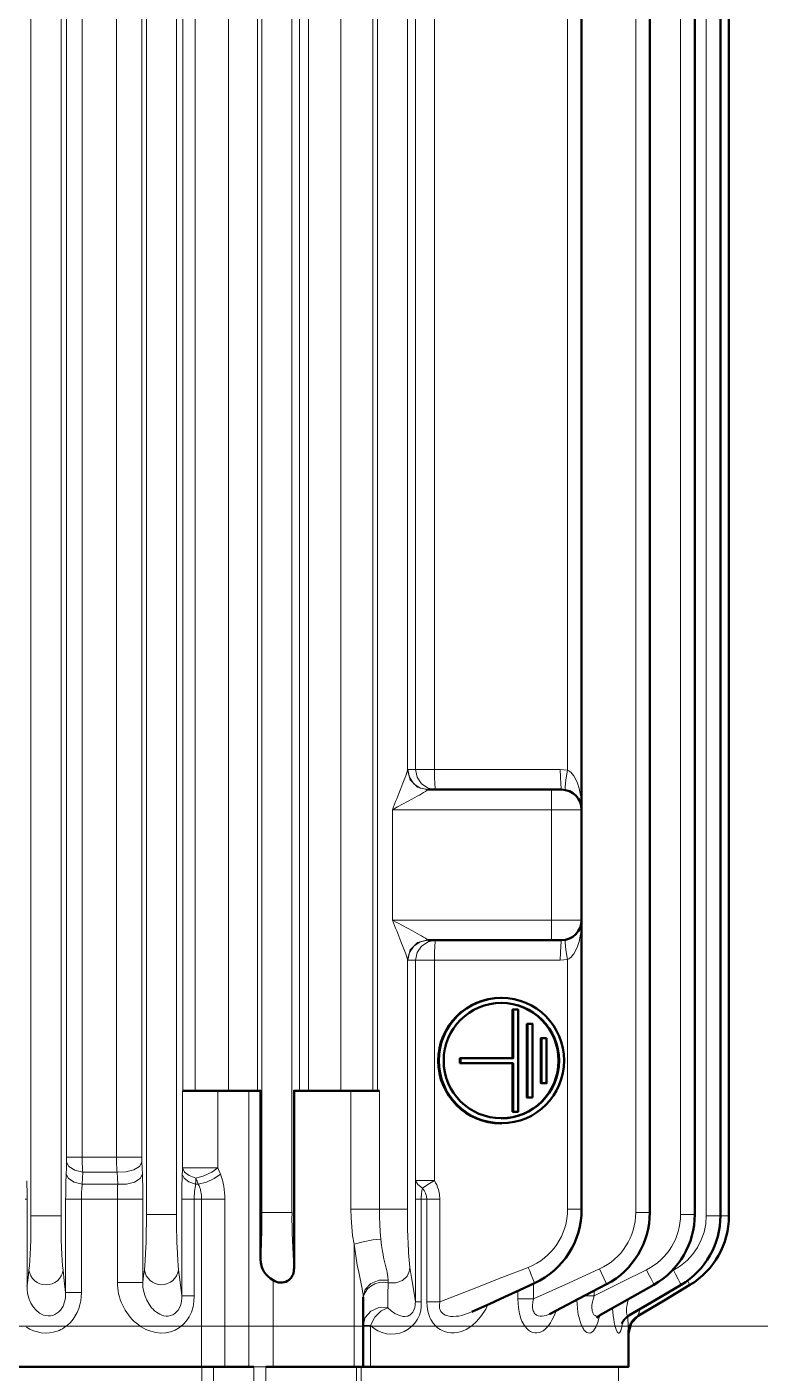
# Model space of a CAD drawing. Header units: millimetres. Extents: x 174875 to 182855, y -330615 to -324972.
# Drawn here: x 177820.4 to 177893.4, y -325826.7 to -325692.7 of the extents above; entities that cross this region are included whole.
import ezdxf

# ---------------------------------------------------------------- set-up
doc = ezdxf.new("R2010")
doc.units = ezdxf.units.MM
doc.header["$LTSCALE"] = 20
doc.layers.get('0').update_dxf_attribs({"lineweight": 15})
doc.layers.add('PDF_几何图形', color=7, linetype='Continuous')
doc.layers.add('实线', color=7, linetype='Continuous')

# ---------------------------------------------------------------- blocks, each defined once
blk = doc.blocks.new('Z$W@#0D7750773333335')
at = {"layer": 'PDF_几何图形', "lineweight": 50}
for points in [[(25.94, -32.17), (25.94, -31.9), (25.94, -31.67), (25.94, -29.3), (25.94, -28.64), (25.94, -27.82), (25.94, -26.99), (25.94, -22.56), (25.94, -18.02), (25.94, -13.4), (25.94, -8.71)], [(35.79, -36.19), (35.61, -36.18), (35.44, -36.16), (35.4, -36.15), (35.35, -36.14), (35.31, -36.13), (35.27, -36.12), (35.18, -36.09), (35.1, -36.05), (35.01, -36.01), (34.92, -35.96), (34.84, -35.91), (34.76, -35.85), (34.74, -35.83), (34.73, -35.81), (34.71, -35.8), (34.69, -35.78), (34.66, -35.74), (34.62, -35.71), (34.57, -35.63), (34.51, -35.55), (34.42, -35.38), (34.37, -35.2), (34.34, -35.01), (34.34, -34.82), (34.36, -34.63), (34.41, -34.45), (34.48, -34.27), (34.58, -34.1), (34.74, -33.84), (34.94, -33.6), (35.17, -33.38), (35.43, -33.19), (35.57, -33.11), (35.71, -33.04), (35.86, -32.99), (36.02, -32.94), (36.33, -32.88), (36.65, -32.86), (53.43, -32.86), (53.43, -32.2), (53.43, -31.67), (53.43, -28.61), (53.43, -27.99), (53.43, -27.24), (53.43, -26.45), (53.43, -25.77), (53.43, -25.29), (53.43, -25.08)], [(32.87, -43.06), (25.94, -43.06), (25.94, -42.82), (25.94, -42.17), (25.94, -38.21), (25.94, -34.1), (25.94, -33.75), (25.94, -33.38)], [(53.43, -44.68), (53.43, -44.15), (53.43, -43.41), (53.43, -42.6), (53.43, -41.85), (53.43, -39.06), (53.43, -36.19), (35.79, -36.19)], [(56.18, -52.76), (56.18, -57.99), (51.35, -57.99), (51.35, -58.49), (61.51, -58.49), (61.51, -57.99), (56.68, -57.99), (56.68, -52.76)], [(51.35, -57.99), (51.35, -57.93), (56.18, -57.93)], [(61.51, -57.99), (61.51, -57.93), (56.68, -57.93)], [(60.1, -59.41), (60.1, -59.91), (52.77, -59.91), (52.77, -59.41)], [(31.22, -61.64), (31.22, -61.64), (31.22, -61.64), (31.22, -61.65), (31.22, -61.65), (31.22, -61.65), (31.23, -61.65), (31.23, -61.65), (31.23, -61.66), (31.23, -61.66), (31.23, -61.66), (31.23, -61.66), (31.24, -61.67), (31.24, -61.67), (31.24, -61.68), (31.24, -61.68)], [(54.18, -60.82), (54.18, -60.76), (58.68, -60.76), (58.68, -60.82)], [(30.83, -66.34), (30.83, -66.34), (30.83, -66.35), (30.83, -66.35), (30.83, -66.35), (30.83, -66.35), (30.83, -66.35), (30.83, -66.35), (30.84, -66.35), (30.84, -66.36), (30.84, -66.36), (30.85, -66.36), (30.85, -66.36), (30.86, -66.37), (30.86, -66.37), (30.87, -66.38), (30.87, -66.38), (30.88, -66.38), (30.88, -66.39), (30.89, -66.4), (30.9, -66.4), (30.9, -66.41), (30.91, -66.41), (30.92, -66.42), (30.93, -66.43), (30.93, -66.44), (30.94, -66.45), (30.95, -66.45), (30.96, -66.46), (30.97, -66.47), (30.98, -66.48), (30.98, -66.49), (30.99, -66.51), (31, -66.52), (31.01, -66.53), (31.02, -66.54), (31.03, -66.55), (31.03, -66.56), (31.04, -66.56), (31.04, -66.57), (31.06, -66.59), (31.07, -66.6), (31.08, -66.62), (31.09, -66.64), (31.1, -66.65), (31.11, -66.67), (31.11, -66.68), (31.12, -66.69)], [(29.31, -69.47), (29.32, -69.47), (29.34, -69.47), (29.36, -69.47), (29.39, -69.47), (29.42, -69.48), (29.44, -69.48), (29.47, -69.48), (29.49, -69.48), (29.52, -69.48), (29.54, -69.49), (29.57, -69.49), (29.59, -69.49), (29.62, -69.5), (29.64, -69.5), (29.67, -69.51), (29.7, -69.51), (29.72, -69.52), (29.75, -69.52), (29.78, -69.53), (29.81, -69.53), (29.83, -69.54), (29.86, -69.55), (29.89, -69.56), (29.91, -69.57), (29.94, -69.57), (29.96, -69.58), (29.99, -69.59), (30.02, -69.6), (30.04, -69.61), (30.07, -69.62), (30.1, -69.63), (30.12, -69.64), (30.15, -69.66), (30.17, -69.67), (30.2, -69.68), (30.22, -69.69), (30.25, -69.71), (30.27, -69.72), (30.3, -69.73), (30.32, -69.75), (30.35, -69.76), (30.37, -69.78), (30.39, -69.79), (30.42, -69.81), (30.44, -69.82), (30.46, -69.84), (30.49, -69.86), (30.51, -69.87), (30.53, -69.89), (30.56, -69.91), (30.58, -69.92), (30.6, -69.94), (30.62, -69.96), (30.64, -69.98), (30.66, -70), (30.68, -70.02), (30.7, -70.04), (30.72, -70.06), (30.74, -70.08), (30.76, -70.1), (30.79, -70.12), (30.81, -70.15), (30.83, -70.17), (30.85, -70.19), (30.86, -70.21), (30.87, -70.22), (30.87, -70.22), (30.87, -70.22), (30.87, -70.22), (30.87, -70.22), (30.87, -70.22), (30.87, -70.22), (30.87, -70.22), (30.87, -70.22), (30.87, -70.22), (30.38, -69.76), (29.85, -69.54), (29.21, -69.47)], [(30.26, -68.82), (30.26, -68.82), (30.26, -68.82), (30.26, -68.82), (30.27, -68.82), (30.27, -68.82), (30.27, -68.83), (30.27, -68.83), (30.27, -68.83), (30.28, -68.83), (30.28, -68.83), (30.28, -68.83), (30.29, -68.83), (30.29, -68.83), (30.3, -68.84), (30.3, -68.84), (30.31, -68.84), (30.32, -68.84), (30.32, -68.85), (30.33, -68.85), (30.34, -68.85), (30.34, -68.86), (30.35, -68.86), (30.36, -68.86), (30.37, -68.87), (30.38, -68.87), (30.39, -68.88), (30.4, -68.88), (30.41, -68.89), (30.42, -68.89), (30.43, -68.9), (30.44, -68.91), (30.45, -68.91), (30.46, -68.92), (30.47, -68.93), (30.49, -68.94), (30.5, -68.94), (30.51, -68.95), (30.53, -68.96), (30.54, -68.97), (30.55, -68.98), (30.57, -68.99), (30.58, -69), (30.6, -69.01), (30.61, -69.02), (30.63, -69.04), (30.64, -69.05), (30.66, -69.06), (30.67, -69.08), (30.69, -69.09), (30.71, -69.1), (30.72, -69.12), (30.74, -69.13), (30.76, -69.15), (30.77, -69.17), (30.79, -69.18), (30.81, -69.2), (30.82, -69.22), (30.84, -69.24), (30.86, -69.26), (30.87, -69.28), (30.89, -69.3), (30.9, -69.31), (30.91, -69.33), (30.93, -69.34), (30.94, -69.36), (30.95, -69.38), (30.97, -69.4), (30.99, -69.43), (31, -69.45), (31.02, -69.47), (31.03, -69.5), (31.04, -69.51), (31.05, -69.52)]]:
    blk.add_lwpolyline(points, dxfattribs=at)
at = {"layer": 'PDF_几何图形', "lineweight": 13}
for points in [[(25.94, -27), (20.45, -27, -0.000002), (20.45, 67.99), (25.94, 67.99)], [(32.42, -48.85, -0.700599), (30.07, -43.8), (25.94, -43.8)]]:
    blk.add_lwpolyline(points, format="xyb", dxfattribs=at)
for points in [[(29.9, -9.54), (29.71, -9.89), (29.54, -10.26), (29.42, -10.64), (29.34, -11.03), (29.31, -11.43), (29.33, -11.83), (29.39, -12.22), (29.5, -12.61), (29.57, -12.79), (29.66, -12.97), (29.75, -13.15), (29.86, -13.32), (30.1, -13.64), (30.38, -13.93), (30.68, -14.19), (31.02, -14.41), (31.37, -14.6), (31.75, -14.75), (32.13, -14.87), (32.53, -14.95), (32.93, -15), (33.34, -15.02), (33.34, -14.42), (33.34, -13.93), (33.34, -13.6), (33.34, -13.45), (34.5, -13.32), (35.58, -13.19), (36.01, -13.15), (36.54, -13.11), (37.15, -13.08), (37.83, -13.05), (38.58, -13.02), (39.36, -13.01), (40.17, -13), (41, -12.99), (41, -12.91), (41, -12.65), (41, -12.16), (41, -11.5), (41, -10.83), (41, -10.34), (41, -10.08), (41, -10), (40.18, -10), (39.36, -9.99), (38.58, -9.97), (37.83, -9.94), (37.15, -9.92), (36.54, -9.88), (36.01, -9.84), (35.58, -9.8), (34.82, -9.71), (34.01, -9.61), (34.01, -9.55)], [(33.34, -15.02), (42.63, -15.02), (42.63, -16.82), (42.63, -18.6), (42.83, -18.6), (43.03, -18.6), (43.22, -18.6), (43.41, -18.61), (43.5, -18.61), (43.6, -18.61), (43.64, -18.61), (43.69, -18.61), (43.74, -18.61), (43.78, -18.62), (43.96, -18.62), (44.13, -18.63), (44.74, -18.6), (45.34, -18.58), (45.51, -18.56), (45.69, -18.55), (45.87, -18.53), (46.06, -18.52), (46.15, -18.51), (46.25, -18.51), (46.3, -18.51), (46.35, -18.51), (46.4, -18.51), (46.44, -18.5), (46.64, -18.5), (46.84, -18.5), (192.98, -18.5)], [(44.47, -9.59), (44.39, -9.6), (44.31, -9.6), (44.24, -9.6), (44.08, -9.6), (43.92, -9.6), (43.61, -9.61), (43.29, -9.61), (42.96, -9.61), (42.63, -9.61), (42.63, -9.41)], [(42.63, -9.61), (34.01, -9.61), (33.78, -9.62), (33.56, -9.63), (33.34, -9.66), (33.13, -9.7), (32.7, -9.82), (32.3, -10), (31.92, -10.23), (31.59, -10.52), (31.31, -10.86), (31.11, -11.26), (31.05, -11.48), (31.02, -11.71), (31.03, -11.94), (31.07, -12.16), (31.16, -12.38), (31.28, -12.59), (31.42, -12.77), (31.6, -12.94), (32, -13.19), (32.43, -13.35), (32.66, -13.4), (32.89, -13.43), (33.11, -13.45), (33.34, -13.45), (42.63, -13.45), (42.63, -13.69), (42.63, -14.24), (42.63, -15.02), (42.83, -15.02), (43.03, -15.02), (43.13, -15.03), (43.23, -15.03), (43.32, -15.04), (43.42, -15.04), (43.6, -15.06), (43.79, -15.07), (43.96, -15.09), (44.13, -15.11), (44.74, -15.13), (45.34, -15.15), (45.51, -15.14), (45.69, -15.13), (45.78, -15.13), (45.88, -15.12), (45.97, -15.12), (46.06, -15.11), (46.25, -15.11), (46.45, -15.1), (46.64, -15.1), (46.84, -15.1), (46.84, -14.33), (46.84, -13.78), (46.84, -13.55), (192.98, -13.55)], [(41, -10), (195.51, -10)], [(195.51, -12.99), (41, -12.99)], [(42.63, -13.45), (42.96, -13.46), (43.29, -13.46), (43.45, -13.46), (43.62, -13.46), (43.78, -13.46), (43.93, -13.47), (44.25, -13.47), (44.55, -13.48), (44.85, -13.49), (45.13, -13.5), (45.74, -13.52), (46.34, -13.54), (46.4, -13.54), (46.45, -13.55), (46.52, -13.55), (46.58, -13.55), (46.64, -13.55), (46.71, -13.55), (46.77, -13.55), (46.84, -13.55)], [(45.13, -21.09), (44.7, -20.86), (44.35, -20.29), (44.15, -19.5), (44.13, -18.63), (44.13, -16.88), (44.13, -15.11), (44.34, -14.31), (44.69, -13.73), (45.13, -13.5)], [(46.34, -21.05), (45.91, -20.81), (45.56, -20.25), (45.35, -19.45), (45.34, -18.58), (45.34, -16.87), (45.34, -15.15), (45.54, -14.35), (45.9, -13.78), (46.34, -13.54)], [(192.98, -15.1), (46.84, -15.1), (46.84, -16.81), (46.84, -18.5), (46.84, -19.38), (46.84, -20.2), (46.84, -20.79), (46.84, -21.04), (46.77, -21.04), (46.71, -21.04), (46.67, -21.04), (46.64, -21.04), (46.61, -21.04), (46.58, -21.04), (46.52, -21.04), (46.45, -21.04), (46.4, -21.04), (46.34, -21.05), (45.74, -21.07), (45.13, -21.09), (44.84, -21.1), (44.55, -21.11), (44.47, -21.11), (44.39, -21.11), (44.32, -21.11), (44.24, -21.12), (44.08, -21.12), (43.92, -21.12), (43.61, -21.13), (43.29, -21.13), (42.96, -21.13), (42.63, -21.13), (42.63, -20.88), (42.63, -20.3), (42.63, -19.48), (42.63, -18.6), (34.35, -18.6), (34.35, -19.04), (34.35, -19.48), (34.35, -19.91), (34.35, -20.3), (34.35, -20.63), (34.35, -20.88), (34.35, -21.06), (34.35, -21.13), (33.88, -21.15), (33.43, -21.23), (32.99, -21.36), (32.58, -21.53), (32.19, -21.75), (31.84, -22.01), (31.68, -22.15), (31.54, -22.31), (31.4, -22.48), (31.28, -22.66), (31.18, -22.84), (31.1, -23.04), (31.04, -23.24), (31.01, -23.46), (31.01, -23.67), (31.05, -23.89), (31.13, -24.11), (31.25, -24.31), (31.41, -24.5), (31.6, -24.65), (31.82, -24.78), (32.05, -24.87), (32.29, -24.94), (32.53, -24.99), (32.78, -25.01), (33.02, -25.01), (34.38, -24.85), (35.62, -24.69), (36.05, -24.65), (36.58, -24.61), (37.19, -24.57), (37.89, -24.54), (38.26, -24.53), (38.64, -24.52), (39.04, -24.51), (39.44, -24.5), (40.27, -24.49), (41.12, -24.49)], [(42.63, -21.13), (34.35, -21.13), (35, -21.21), (35.62, -21.29), (36.05, -21.33), (36.58, -21.37), (37.19, -21.41), (37.89, -21.44), (38.26, -21.45), (38.64, -21.46), (39.04, -21.47), (39.44, -21.48), (40.27, -21.49), (41.12, -21.49), (41.12, -21.54), (41.12, -21.63), (41.12, -21.78), (41.12, -21.96), (41.12, -22.19), (41.12, -22.44), (41.12, -22.71), (41.12, -22.99), (41.12, -23.27), (41.12, -23.54), (41.12, -23.8), (41.12, -24.02), (41.12, -24.2), (41.12, -24.35), (41.12, -24.44), (41.12, -24.49), (195.51, -24.49)], [(192.98, -21.04), (46.84, -21.04)], [(41.12, -21.49), (195.51, -21.49)], [(53.43, -25.08), (45.75, -25.08), (45.75, -25.29), (45.75, -25.77), (45.75, -26.45), (45.75, -27.24), (45.75, -27.99), (45.75, -28.61), (45.44, -28.73), (45.13, -28.85), (44.84, -28.96), (44.55, -29.05), (44.4, -29.09), (44.24, -29.12), (44.08, -29.16), (43.93, -29.19), (43.61, -29.24), (43.29, -29.27), (42.96, -29.3), (42.63, -29.3), (42.63, -28.64), (42.63, -27.82), (42.63, -26.99), (25.94, -26.99)], [(42.63, -25.01), (33.02, -25.01), (33.02, -25.13), (33.02, -25.39), (33.02, -25.77), (33.02, -26.25), (42.63, -26.25), (42.63, -25.39), (42.63, -25.01), (42.96, -25.01), (43.29, -25.02), (43.46, -25.02), (43.62, -25.02), (43.7, -25.02), (43.78, -25.02), (43.86, -25.02), (43.94, -25.03), (44.25, -25.03), (44.55, -25.04), (44.85, -25.05), (45.13, -25.06), (45.44, -25.07), (45.75, -25.08), (45.34, -25.28), (44.99, -25.74), (44.75, -26.41), (44.96, -27.22), (45.32, -28), (45.75, -28.61), (53.43, -28.61)], [(45.13, -25.06), (44.72, -25.25), (44.37, -25.72), (44.13, -26.39), (44.13, -26.52), (44.13, -26.65), (44.34, -27.46), (44.69, -28.24), (45.13, -28.85)], [(53.43, -25.12), (186.38, -25.12)], [(186.38, -26.34), (53.43, -26.34)], [(12.95, -27.12), (12.95, -32.17), (25.94, -32.17)], [(25.94, -28.16), (20.45, -28.16)], [(42.63, -29.3), (25.94, -29.3)], [(53.43, -29.67), (186.38, -29.67)], [(25.94, -31.67), (53.43, -31.67)], [(9.95, -44.09), (10.18, -43.45), (10.83, -42.9), (11.8, -42.54), (12.95, -42.41), (12.95, -37.98), (12.95, -33.38), (25.94, -33.38)], [(36.65, -32.86), (36.84, -32.87), (37.04, -32.89), (37.16, -32.89), (37.28, -32.9), (37.62, -32.92), (37.98, -32.93), (38.37, -32.94), (38.76, -32.96), (39.17, -32.97), (39.59, -32.97), (40.45, -32.99), (41.32, -32.99), (41.32, -33.07), (41.32, -33.33), (41.32, -33.82), (41.32, -34.49), (41.32, -35.15), (41.32, -35.64), (41.32, -35.9), (41.32, -35.98), (195.51, -35.98)], [(41.32, -32.99), (195.51, -32.99)], [(186.38, -32.54), (53.43, -32.54)], [(34.58, -34.1), (25.94, -34.1)], [(34.51, -35.55), (34.8, -35.86), (35.1, -36.05)], [(53.43, -36.72), (186.38, -36.72)], [(186.38, -37.61), (53.43, -37.61)], [(53.43, -40.83), (186.38, -40.83)], [(25.94, -42.41), (12.95, -42.41), (12.95, -42.74), (12.95, -42.85)], [(25.94, -42.17), (38.17, -42.17), (38.41, -43.08), (38.58, -44.04), (38.66, -44.81)], [(34.57, -45.56), (34.59, -44.65), (34.26, -43.83), (33.64, -43.26), (32.87, -43.06), (33.15, -43.05), (33.44, -43.01), (33.74, -42.96), (34.06, -42.9), (34.71, -42.77), (35.38, -42.62), (36.06, -42.48), (36.76, -42.36), (37.46, -42.26), (38.17, -42.17), (39.03, -42.02), (39.9, -41.93), (40.77, -41.87), (41.65, -41.85), (41.65, -42.6), (41.65, -43.41), (41.65, -44.15), (41.65, -44.68), (53.43, -44.68)], [(41.65, -41.85), (53.43, -41.85)], [(32.56, -43.06), (32.97, -43.11), (33.36, -43.26), (33.71, -43.51), (33.99, -43.83), (34.21, -44.22), (34.34, -44.65), (34.38, -45.1), (34.32, -45.55), (33.08, -45.53), (31.84, -45.51), (31.53, -45.86), (31.27, -46.22), (31.08, -46.6), (30.97, -47), (30.96, -47.2), (30.98, -47.41), (31.01, -47.51), (31.05, -47.62), (31.11, -47.72), (31.18, -47.82), (31.28, -47.92), (31.39, -48.01), (31.53, -48.09), (31.69, -48.15), (31.87, -48.2), (32.06, -48.24), (32.24, -48.25), (32.42, -48.26)], [(186.38, -44.02), (53.43, -44.02)], [(66.43, -62.69), (66.43, -50.16), (44.49, -50.16), (44.09, -49.5), (43.75, -48.97), (44.09, -48.49), (44.49, -48.29), (44.28, -48.28), (44.06, -48.27), (43.84, -48.27), (43.6, -48.26), (43.49, -48.26), (43.37, -48.26), (43.25, -48.26), (43.12, -48.26), (42.88, -48.26), (42.63, -48.26), (42.63, -48.43), (42.63, -48.85), (32.42, -48.85), (32.42, -48.61), (32.42, -48.43), (32.42, -48.31), (32.42, -48.26), (33.68, -48.06), (34.83, -47.88), (35.85, -47.72), (35.45, -47.65), (34.99, -47.43), (34.56, -46.98), (34.3, -46.31), (34.32, -45.55), (34.33, -45.55), (34.34, -45.55), (34.34, -45.55), (34.35, -45.55), (34.37, -45.55), (34.38, -45.55), (34.41, -45.55), (34.44, -45.55), (34.51, -45.56), (34.57, -45.56), (34.92, -45.53), (35.33, -45.46), (35.55, -45.41), (35.79, -45.35), (36.03, -45.29), (36.29, -45.23), (36.56, -45.16), (36.84, -45.1), (37.13, -45.04), (37.42, -44.98), (38.03, -44.89), (38.66, -44.81), (39.39, -44.75), (40.14, -44.71), (40.89, -44.69), (41.65, -44.68), (41.65, -44.99), (41.65, -45.39), (41.65, -45.85), (41.65, -46.33), (41.65, -46.77), (41.65, -47.13), (41.65, -47.37), (41.65, -47.48), (66.49, -47.48), (67.47, -47.75), (68.19, -48.48), (68.46, -49.47)], [(53.43, -44.49), (186.38, -44.49)], [(85.42, -47.52), (84.66, -47.67), (84.01, -48.11), (83.57, -48.75), (83.42, -49.52), (83.39, -49.47), (83.32, -49.4), (83.23, -49.26), (83.12, -49.08), (83, -48.88), (82.88, -48.67), (82.75, -48.44), (82.62, -48.21), (82.49, -47.97), (82.23, -47.48), (81.96, -46.99), (81.69, -46.49), (81.42, -45.98), (81.69, -46.09), (81.96, -46.2), (82.22, -46.3), (82.49, -46.41), (83.02, -46.62), (83.54, -46.83), (84.06, -47.03), (84.56, -47.22), (84.79, -47.3), (85.01, -47.38), (85.12, -47.41), (85.21, -47.44), (85.29, -47.46), (85.36, -47.48), (85.42, -47.52), (85.42, -48.29), (195.32, -48.29)], [(195.32, -50.16), (85.42, -50.16), (85.42, -62.69)], [(66.43, -47.52), (66.43, -48.29), (44.49, -48.29), (44.49, -48.57), (44.49, -49.25), (44.49, -50.16), (44.28, -50.28), (44.06, -50.39), (43.83, -50.48), (43.6, -50.56), (43.12, -50.67), (42.63, -50.7), (42.63, -50), (42.63, -49.4), (32.42, -49.4)], [(83.39, -49.47), (83.66, -48.48), (84.38, -47.75), (85.36, -47.48), (195.51, -47.48)], [(32.15, -55.48), (31.7, -55.26), (31.05, -54.85), (30.49, -54.38), (30.03, -53.87), (29.67, -53.31), (29.54, -53.02), (29.44, -52.72), (29.37, -52.42), (29.33, -52.11), (29.33, -51.8), (29.37, -51.49), (29.46, -51.17), (29.59, -50.87), (29.67, -50.72), (29.77, -50.57), (29.88, -50.43), (30.01, -50.29), (30.3, -50.03), (30.65, -49.81), (30.85, -49.71), (31.05, -49.63), (31.27, -49.56), (31.49, -49.5), (31.95, -49.43), (32.42, -49.4), (32.42, -49.68), (32.42, -50), (32.42, -50.34), (32.42, -50.7), (32.09, -50.65), (31.76, -50.67), (31.61, -50.72), (31.47, -50.79), (31.36, -50.88), (31.26, -50.99), (31.11, -51.23), (31.02, -51.49), (30.97, -51.76), (30.96, -52.04), (30.98, -52.32), (31.01, -52.59), (31.07, -52.87), (31.15, -53.14), (31.43, -53.89)], [(32.42, -48.26), (42.63, -48.26)], [(42.63, -50.7), (32.42, -50.7), (33.68, -53.95), (34.83, -56.88), (35.85, -59.5), (35.5, -59.64), (35.1, -59.79), (34.7, -59.95), (34.39, -60.07), (34.27, -60.12)], [(31.55, -62.27), (31.52, -62.26), (31.19, -62.14), (30.88, -62.01), (30.59, -61.86), (30.33, -61.71), (30.09, -61.54), (29.88, -61.36), (29.7, -61.18), (29.55, -60.98), (29.43, -60.78), (29.36, -60.58), (29.32, -60.36), (29.32, -60.15), (29.37, -59.93), (29.47, -59.72), (29.61, -59.51), (29.8, -59.31), (30.05, -59.12), (30.34, -58.95), (30.5, -58.87), (30.67, -58.8), (30.85, -58.74), (31.04, -58.68), (31.23, -58.63), (31.43, -58.59), (31.64, -58.55), (31.85, -58.52), (32.27, -58.48), (32.71, -58.47), (32.71, -58.61), (32.71, -58.77), (32.71, -58.95), (32.71, -59.14), (32.71, -59.35), (32.71, -59.57), (32.71, -59.8), (32.71, -60.03), (34.29, -63.51), (35.7, -66.6), (35.26, -66.8), (34.77, -67.02), (34.35, -67.21), (34.17, -67.29)], [(32.71, -58.47), (33.52, -58.47)], [(32.71, -60.03), (32.57, -59.99), (32.44, -59.96), (32.3, -59.94), (32.17, -59.92), (31.89, -59.91), (31.64, -59.95), (31.52, -59.99), (31.41, -60.04), (31.32, -60.09), (31.24, -60.16), (31.17, -60.24), (31.11, -60.32), (31.06, -60.41), (31.03, -60.5), (30.99, -60.68), (30.99, -60.88), (31.02, -61.07), (31.07, -61.27), (31.24, -61.68)], [(34.23, -60.03), (32.71, -60.03)], [(68.43, -61.82), (68.58, -61.82), (69.01, -61.82), (69.66, -61.82), (70.43, -61.82), (70.43, -62.96), (70.43, -63.94), (70.43, -64.59), (70.43, -64.81), (70.16, -64.81), (69.89, -64.8), (69.62, -64.78), (69.36, -64.75), (68.83, -64.67), (68.3, -64.55), (67.79, -64.39), (67.29, -64.16), (67.06, -64.02), (66.84, -63.85), (66.73, -63.76), (66.64, -63.65), (66.56, -63.53), (66.49, -63.41), (66.43, -62.69), (67.19, -62.7), (67.84, -62.73), (68.27, -62.77), (68.43, -62.82)], [(83.42, -62.82), (83.57, -62.77), (84.01, -62.73), (84.66, -62.7), (85.42, -62.69), (85.36, -63.41), (85.29, -63.53), (85.21, -63.65), (85.12, -63.76), (85.01, -63.85), (84.79, -64.02), (84.56, -64.16), (84.06, -64.39), (83.54, -64.55), (83.02, -64.67), (82.49, -64.75), (82.22, -64.78), (81.96, -64.8), (81.69, -64.81), (81.42, -64.81), (81.42, -64.59), (81.42, -63.94), (81.42, -62.96), (81.42, -61.82), (82.19, -61.82), (82.84, -61.82), (83.27, -61.82), (83.42, -61.82)], [(31.07, -66.61), (30.65, -66.5), (30.37, -66.41), (30.12, -66.32), (29.9, -66.21), (29.71, -66.1), (29.55, -65.98), (29.43, -65.86), (29.35, -65.73), (29.31, -65.59), (29.32, -65.45), (29.38, -65.32), (29.48, -65.18), (29.63, -65.04), (29.73, -64.98), (29.83, -64.92), (29.95, -64.85), (30.08, -64.8), (30.36, -64.69), (30.68, -64.59), (30.85, -64.55), (31.03, -64.51), (31.21, -64.47), (31.4, -64.44), (31.79, -64.39), (32.19, -64.35), (32.62, -64.33)], [(41.65, -64.81), (41.65, -64.66), (41.65, -64.27), (41.65, -63.82), (41.65, -63.41), (66.49, -63.41), (67.47, -63.25), (68.19, -63.16), (68.46, -63.17)], [(83.39, -63.17), (83.66, -63.16), (84.38, -63.25), (85.36, -63.41), (195.51, -63.41)], [(33.02, -65.08), (33.02, -65.24), (33.02, -65.37), (33.02, -65.5), (33.02, -65.64), (33.02, -65.77), (33.02, -65.91), (33.02, -66.05), (32.78, -65.98), (32.53, -65.92), (32.29, -65.87), (32.05, -65.84), (31.82, -65.83), (31.6, -65.85), (31.5, -65.87), (31.41, -65.89), (31.32, -65.92), (31.25, -65.96), (31.13, -66.04), (31.05, -66.15), (31.01, -66.27), (31.01, -66.39), (31.04, -66.53), (31.1, -66.66), (31.12, -66.69)], [(33.52, -66.05), (33.02, -66.05), (34.38, -68.78), (35.62, -71.27), (35.19, -71.48), (34.72, -71.72), (34.3, -71.92), (34.13, -72.01)], [(30.43, -68.9), (30.39, -68.9), (30.13, -68.86), (29.9, -68.81), (29.7, -68.76), (29.54, -68.71), (29.42, -68.65), (29.34, -68.59), (29.32, -68.56), (29.31, -68.53), (29.31, -68.49), (29.33, -68.46), (29.35, -68.42), (29.39, -68.39), (29.44, -68.35), (29.5, -68.32), (29.66, -68.25), (29.86, -68.18), (29.97, -68.15), (30.1, -68.12), (30.23, -68.09), (30.38, -68.06), (30.68, -68.01), (31.02, -67.96), (31.38, -67.92), (31.75, -67.89), (31.8, -67.88)], [(29.31, -69.47), (29.33, -69.47), (29.36, -69.47), (29.4, -69.47), (29.43, -69.47), (29.45, -69.47), (29.49, -69.46), (29.52, -69.46), (29.59, -69.46), (29.68, -69.46), (29.77, -69.45), (29.88, -69.45), (29.91, -69.45), (29.93, -69.44), (29.96, -69.44), (29.99, -69.44), (30.05, -69.44), (30.12, -69.44), (30.25, -69.43), (30.38, -69.43), (30.53, -69.42), (30.68, -69.42), (30.76, -69.41), (30.84, -69.41), (30.97, -69.41)], [(31.7, -70.62), (31.6, -70.6), (31.52, -70.57), (31.44, -70.55), (31.42, -70.55), (31.4, -70.54), (31.38, -70.54), (31.37, -70.53), (31.33, -70.52), (31.3, -70.51), (31.24, -70.5), (31.18, -70.48), (31.16, -70.48), (31.14, -70.47), (31.13, -70.47), (31.12, -70.47), (31.11, -70.46), (31.1, -70.46), (31.07, -70.45), (31.04, -70.45), (31.03, -70.45), (31.03, -70.44), (31.03, -70.44), (31.03, -70.44), (31.02, -70.44)], [(195.51, -70.19), (41.32, -70.19), (41.32, -70.47), (41.32, -70.73), (41.32, -70.98), (41.32, -71.19), (41.32, -71.36), (41.32, -71.49), (41.32, -71.57), (41.32, -71.6)], [(35.58, -73.94), (35.16, -74.16), (34.69, -74.41), (34.28, -74.62), (34.11, -74.71)], [(35.49, -73.77), (35.58, -73.94), (36.01, -74.65), (36.54, -75.3), (37.15, -75.86), (37.83, -76.34), (38.58, -76.72), (39.36, -77), (40.18, -77.17), (41, -77.22), (41, -77.5), (41, -77.77), (41, -78.01), (41, -78.23), (41, -78.4), (41, -78.53), (41, -78.61), (41, -78.63)], [(41.12, -76.07), (41.12, -75.91), (41.12, -75.53), (41.12, -75.07), (41.12, -74.66), (195.51, -74.66)], [(34.11, -75.59), (34.54, -75.36)], [(41, -77.22), (195.51, -77.22)], [(40.97, -79.47), (40.97, -79.2), (40.97, -78.63)]]:
    blk.add_lwpolyline(points, dxfattribs=at)
for points in [[(44.75, -26.41), (44.44, -26.4), (44.13, -26.39), (43.97, -26.36), (43.79, -26.33), (43.61, -26.31), (43.43, -26.29), (43.38, -26.29), (43.33, -26.28), (43.28, -26.28), (43.23, -26.28), (43.13, -26.27), (43.04, -26.26), (42.84, -26.26), (42.63, -26.25), (42.63, -26.62), (42.63, -26.99), (42.83, -26.99), (43.03, -26.97), (43.22, -26.95), (43.41, -26.91), (43.51, -26.88), (43.6, -26.86), (43.69, -26.83), (43.78, -26.8), (43.96, -26.73), (44.13, -26.65), (44.44, -26.53)], [(30.07, -43.8), (30.07, -43.25), (30.07, -43.06), (30.86, -43.26), (31.5, -43.82), (31.85, -44.62), (31.84, -45.51), (31.52, -44.85), (30.88, -44.24)], [(68.43, -49.52), (68.27, -48.75), (67.84, -48.11), (67.19, -47.67), (66.43, -47.52), (66.49, -47.48), (66.56, -47.46), (66.64, -47.44), (66.73, -47.41), (66.84, -47.38), (67.06, -47.3), (67.29, -47.22), (67.79, -47.03), (68.3, -46.83), (68.83, -46.62), (69.36, -46.41), (69.62, -46.3), (69.89, -46.2), (70.16, -46.09), (70.43, -45.98), (70.16, -46.49), (69.89, -46.99), (69.62, -47.48), (69.36, -47.97), (69.23, -48.21), (69.1, -48.44), (68.97, -48.67), (68.85, -48.88), (68.73, -49.08), (68.62, -49.26), (68.53, -49.4), (68.46, -49.47)], [(81.42, -45.98), (70.43, -45.98), (70.43, -61.82), (81.42, -61.82)], [(42.63, -48.85), (42.63, -49.12), (42.63, -49.4), (42.94, -49.37), (43.23, -49.28), (43.5, -49.15), (43.75, -48.97), (43.63, -48.95), (43.5, -48.92), (43.37, -48.9), (43.23, -48.88), (43.16, -48.87), (43.09, -48.87), (43.05, -48.86), (43.01, -48.86), (42.98, -48.86), (42.94, -48.85), (42.79, -48.85)], [(66.43, -48.29), (66.43, -48.57), (66.43, -49.25), (66.43, -50.16), (67.19, -50.17), (67.84, -50.2), (68.27, -50.24), (68.43, -50.28), (68.27, -49.52), (67.84, -48.87), (67.19, -48.44)], [(85.42, -50.16), (85.42, -49.25), (85.42, -48.57), (85.42, -48.29), (84.66, -48.44), (84.01, -48.87), (83.57, -49.52), (83.42, -50.28), (83.57, -50.24), (84.01, -50.2), (84.66, -50.17)]]:
    blk.add_lwpolyline(points, close=True, dxfattribs=at)
at = {"layer": 'PDF_几何图形', "lineweight": 18}
for points in [[(9.95, -45.85, -0.41144), (12.95, -42.85), (25.94, -42.85), (25.94, -42.74), (25.94, -42.41), (25.94, -37.98), (25.94, -33.38), (25.94, -32.73), (25.94, -32.17), (25.94, -28.16)], [(17.43, -68.19, 0.04739), (20.45, -68.47), (25.94, -68.47)]]:
    blk.add_lwpolyline(points, format="xyb", dxfattribs=at)
at = {"layer": 'PDF_几何图形', "lineweight": 50}
for points in [[(25.94, -43.06), (25.94, -43.25), (25.94, -43.8), (25.94, -47.38), (25.94, -50.74), (25.94, -53.86), (25.94, -56.73), (25.94, -59.34), (25.94, -61.67), (25.94, -63.71), (25.94, -65.45), (25.94, -66.89), (25.94, -68.02), (25.94, -68.82), (25.94, -69.31), (25.94, -69.47), (29.31, -69.47), (30.3, -69.73), (31.02, -70.44), (32.57, -73.01), (34.11, -75.59, 0.263453), (40.97, -79.47), (195.51, -79.47, 0.327536)], [(70.43, -64.81, -0.411432), (68.43, -62.82), (68.43, -62.52), (68.43, -61.82), (68.43, -49.52)], [(83.42, -49.52), (83.42, -61.82), (83.42, -62.52), (83.42, -62.82, -0.411428), (81.42, -64.81)], [(62.68, -56.83), (62.68, -56.77, 0.998179), (50.18, -56.77), (50.18, -56.83)], [(31.43, -53.89), (31.49, -54.03), (31.56, -54.17), (32.23, -55.66), (32.91, -57.15), (33.59, -58.63), (34.27, -60.12, 0.292975), (41.65, -64.81), (70.43, -64.81), (81.42, -64.81), (195.51, -64.81, 0.327524), (199.32, -62.02, -0.327535), (200.28, -61.32), (201.02, -61.32, 0.292683), (206.62, -57.77), (207.5, -55.83), (208.38, -53.89)], [(31.24, -61.68), (32.71, -64.49), (34.17, -67.29, 0.278809), (41.32, -71.6), (195.51, -71.6, 0.327511), (199.32, -68.8, -0.327535), (200.28, -68.1), (201.51, -68.1, 0.278721), (206.92, -64.85), (207.75, -63.26), (208.57, -61.68, -0.037125), (208.59, -61.64)], [(31.12, -66.69), (32.62, -69.35), (34.13, -72.01, 0.269943), (41.12, -76.07), (195.51, -76.07, 0.327511), (199.32, -73.27, -0.327511), (200.28, -72.57), (201.83, -72.57, 0.269978), (207.09, -69.52), (207.89, -68.1), (208.69, -66.69)], [(31.05, -69.52), (32.58, -72.12), (34.11, -74.71, 0.265023), (41, -78.63), (195.51, -78.63, 0.327517), (199.32, -75.83, -0.327535), (200.28, -75.13), (202.02, -75.13, 0.265044), (207.19, -72.19), (207.98, -70.86), (208.77, -69.52)]]:
    blk.add_lwpolyline(points, format="xyb", dxfattribs=at)
for points in [[(56.18, -52.69), (56.18, -52.76), (56.68, -52.76), (56.68, -52.69)], [(60.1, -59.35), (52.77, -59.35), (52.77, -59.41), (60.1, -59.41)], [(58.68, -61.32), (54.18, -61.32), (54.18, -60.82), (58.68, -60.82)]]:
    blk.add_lwpolyline(points, close=True, dxfattribs=at)
for centre, radius in [((56.44, -56.83), 6.24), ((56.44, -56.82), 5.74)]:
    blk.add_circle(centre, radius, dxfattribs=at)
at = {"layer": 'PDF_几何图形', "lineweight": 13}
for centre, radius, start, end in [((35.83, -11.5), 1.72, 98.3123, 261.6877), ((35.85, -22.99), 1.72, 97.7187, 262.2813), ((40.64, -91.66), 55.68, 89.2995, 94.9974), ((40.84, -98.4), 50.93, 89.0927, 95.6264), ((41.62, -57.19), 6.22, 201.8166, 270.2454), ((41.3, -64.02), 6.17, 204.7262, 270.1931), ((41.11, -68.52), 6.14, 206.6245, 270.0782)]:
    blk.add_arc(centre, radius, start, end, dxfattribs=at)
at = {"layer": 'PDF_几何图形', "lineweight": 50}
blk.add_arc((56.43, -56.76), 5.75, 180.4153, 359.5847, dxfattribs=at)
at = {"layer": 'PDF_几何图形', "lineweight": 13}
for centre, major_axis, ratio, start_param, end_param in [((33.64, -22.43), (4.03, 1.93), 0.819695, 1.030392, 4.192851), ((32.75, -69.92), (-1.73, 0.51), 0.234119, 4.817904, 6.529125)]:
    blk.add_ellipse(centre, major_axis=major_axis, ratio=ratio, start_param=start_param, end_param=end_param, dxfattribs=at)
blk = doc.blocks.new('英铄BN(A)S250系列-主视图')
blk.add_line((-1390.21, 23244.81), (-1390.21, 22860.81))
at = {"layer": '实线'}
blk.add_blockref('Z$W@#0D7750773333335', (-1420.21, 23084.81), dxfattribs=at)

msp = doc.modelspace()

# ---------------------------------------------------------------- block references
at = {"rotation": 90}
msp.add_blockref('英铄BN(A)S250系列-主视图', (200895.648, -324431.792), dxfattribs=at)

doc.saveas('drawing.dxf')
